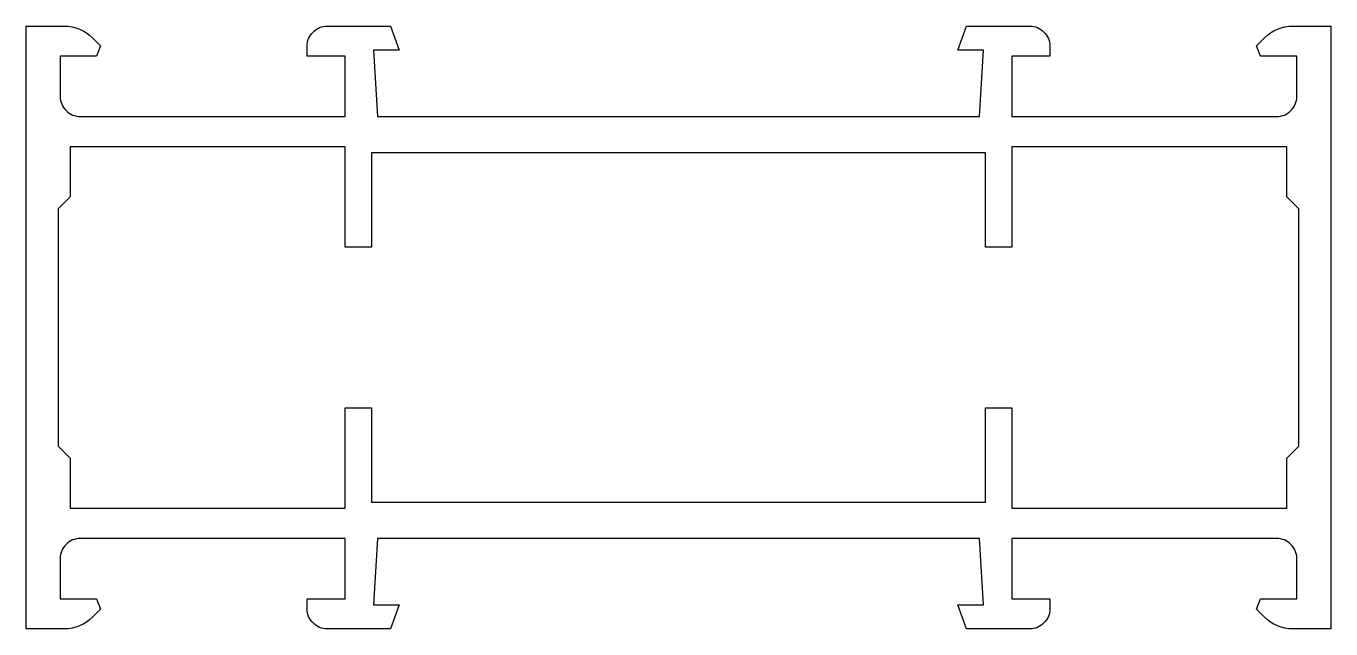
# Model space of a CAD drawing. Header units: millimetres. Extents: x 0 to 65, y 0 to 30.
import ezdxf

# ---------------------------------------------------------------- set-up
doc = ezdxf.new("R2010")
doc.units = ezdxf.units.MM

msp = doc.modelspace()

# ---------------------------------------------------------------- linework, layer by layer
for points in [[(17.5, 25.5), (47.5, 25.5), (47.7, 28.8), (46.414, 28.8), (46.851, 30), (50, 30, -0.414214), (51, 29), (51, 28.5), (49.1, 28.5), (49.1, 25.5), (62.3, 25.5, 0.414214), (63.3, 26.5), (63.3, 28.5), (61.5, 28.5), (61.288, 29.012), (61.69, 29.414, -0.198912), (63.104, 30), (65, 30), (65, 0), (63.104, 0, -0.198912), (61.69, 0.586), (61.288, 0.988), (61.5, 1.5), (63.3, 1.5), (63.3, 3.5, 0.414214), (62.3, 4.5), (49.1, 4.5), (49.1, 1.5), (51, 1.5), (51, 1, -0.414214), (50, 0), (46.851, 0), (46.414, 1.2), (47.7, 1.2), (47.5, 4.5), (17.5, 4.5), (17.3, 1.2), (18.586, 1.2), (18.149, 0), (15, 0, -0.414214), (14, 1), (14, 1.5), (15.9, 1.5), (15.9, 4.5), (2.7, 4.5, 0.414214), (1.7, 3.5), (1.7, 1.5), (3.5, 1.5), (3.712, 0.988), (3.31, 0.586, -0.198912), (1.896, 0), (0, 0), (0, 30), (1.896, 30, -0.198912), (3.31, 29.414), (3.712, 29.012), (3.5, 28.5), (1.7, 28.5), (1.7, 26.5, 0.414214), (2.7, 25.5), (15.9, 25.5), (15.9, 28.5), (14, 28.5), (14, 29, -0.414214), (15, 30), (18.149, 30), (18.586, 28.8), (17.3, 28.8), (17.5, 25.5, 0.396593)], [(1.6, 20.9), (1.6, 9.1), (2.2, 8.5), (2.2, 6), (15.9, 6), (15.9, 11), (17.2, 11), (17.2, 6.3), (47.8, 6.3), (47.8, 11), (49.1, 11), (49.1, 6), (62.8, 6), (62.8, 8.5), (63.4, 9.1), (63.4, 20.9), (62.8, 21.5), (62.8, 24), (49.1, 24), (49.1, 19), (47.8, 19), (47.8, 23.7), (17.2, 23.7), (17.2, 19), (15.9, 19), (15.9, 24), (2.2, 24), (2.2, 21.5), (1.6, 20.9, 0.198912)]]:
    msp.add_lwpolyline(points, format="xyb", close=True)

doc.saveas('drawing.dxf')
